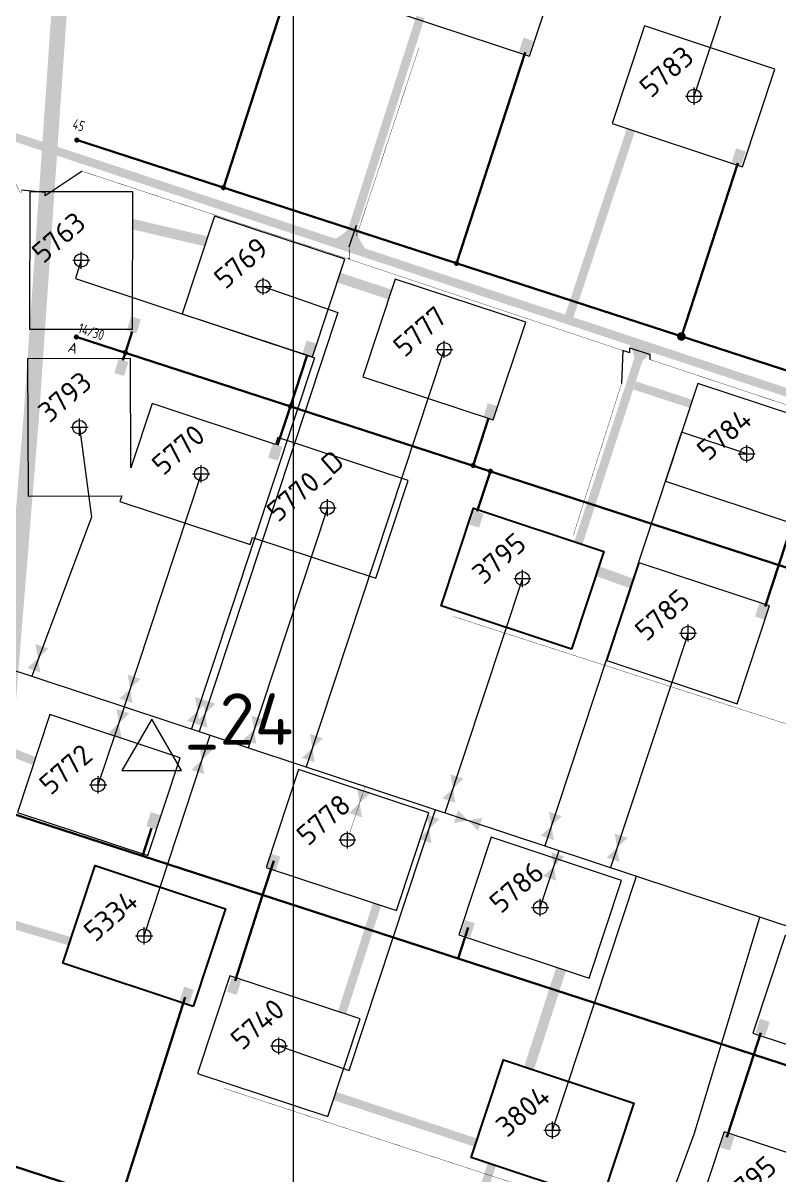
# Model space of a CAD drawing. Header units: millimetres. Extents: x 519 to 9564855, y -810 to 5021775.
# Drawn here: x 9529843 to 9530283, y 5002110 to 5002782 of the extents above; entities that cross this region are included whole.
import ezdxf

# ---------------------------------------------------------------- set-up
doc = ezdxf.new("R2010")
doc.units = ezdxf.units.MM
doc.header["$LTSCALE"] = 2
doc.header["$MEASUREMENT"] = 0
doc.header["$PDMODE"] = 2
doc.header["$PDSIZE"] = 5
doc.linetypes.add('92051501$0$GROUND2', pattern=[35, 25, -10])
doc.linetypes.add('ACAD_ISO04W100', pattern=[30, 24, -3, 0, -3])
for name, color, linetype, lineweight in [('160 скважин на2012 год.Выкидные линии', 5, 'Continuous', 30), ('severniy kollektor', 3, 'ACAD_ISO04W100', 30), ('Электро', 1, 'Continuous', 30), ('Электроснаб', 1, 'Continuous', 18), ('Электроснабжене', 1, 'Continuous', 18)]:
    doc.layers.add(name, color=color, linetype=linetype, lineweight=lineweight)
for name, color, linetype in [('164 скв. на 2011 год (измененные)', 121, 'Continuous'), ('CONTROL', 7, 'Continuous'), ('Existing roads', 41, 'Continuous'), ('Future Roads', 44, 'Continuous'), ('GRID_PULKOVO', 7, 'Continuous'), ('OilColl&Flowlines', 3, 'Continuous'), ('POINT', 7, 'Continuous'), ('ROAD_GROUND', 9, 'Continuous'), ('Stage 9.Frame&Text', 7, 'Continuous'), ('Скважины 2019г.', 241, 'Continuous'), ('Скважины на 2020 год', 140, 'Continuous')]:
    doc.layers.add(name, color=color, linetype=linetype)
doc.styles.add('92051501$0$STANDARD', font='simplex.shx')
doc.styles.add('Elect', font='isocpeur.ttf')
doc.styles.get("Standard").update_dxf_attribs({"font": 'isocpeur.ttf', "width": 0.5})
doc.linetypes.add('GAS_LINE', pattern='A,0.5,-0.2,["G",92051501$0$STANDARD,S=0.1,R=0,X=-0.1,Y=-0.05],-0.05', length=0.75)

# ---------------------------------------------------------------- blocks, each defined once
blk = doc.blocks.new('92051501$0$WELLPAD')
at = {"flags": 128}
blk.add_lwpolyline([(40, -30), (-40, -30), (-40, 30), (40, 30)], close=True, dxfattribs=at)
blk = doc.blocks.new('CROSS')
at = {"color": 0}
for p, q in [((-50, 0), (50, 0)), ((0, -50), (0, 50))]:
    blk.add_line(p, q, dxfattribs=at)

msp = doc.modelspace()

# ---------------------------------------------------------------- hatches: boundary and pattern name
at = {"layer": 'Future Roads', "linetype": 'ByBlock', "lineweight": 0, "ltscale": 25}
h = msp.add_hatch(color=41, dxfattribs=at)
edge = h.paths.add_edge_path()
edge.add_line((9530032.68808, 5002662.16663), (9530037.43411, 5002660.57479))
edge.add_arc((9530057.83697, 5002663.30271), 20.58442, 187.61544673, 221.50735806)
edge.add_line((9530042.4219, 5002649.66108), (9530024.26224, 5002655.66978))
edge.add_arc((9530012.62428, 5002679.4754), 26.4981, 296.05282574, 319.21610865)
h = msp.add_hatch(color=41, dxfattribs=at)
edge = h.paths.add_edge_path()
edge.add_line((9530203.66576, 5002584.52202), (9530198.91973, 5002586.11386))
edge.add_arc((9530178.51687, 5002583.38594), 20.58442, 367.61544673, 401.50735806)
edge.add_line((9530193.93194, 5002597.02757), (9530212.09161, 5002591.01886))
edge.add_arc((9530223.72956, 5002567.21325), 26.4981, 476.05282574, 499.21610864)
at = {"layer": 'Электро', "ltscale": 7.5}
for points in [[(9530139.86034, 5002771.16249), (9530134.23797, 5002772.98855), (9530131.57583, 5002764.79191), (9530137.1982, 5002762.96585)], [(9530263.83527, 5002706.66403), (9530258.21289, 5002708.49009), (9530255.55075, 5002700.29345), (9530261.17313, 5002698.46739)], [(9529911.21398, 5002608.76205), (9529905.58185, 5002610.55781), (9529902.96388, 5002602.34696), (9529908.596, 5002600.55119)], [(9530013.46964, 5002594.66687), (9530007.83751, 5002596.46263), (9530005.21954, 5002588.25178), (9530010.85166, 5002586.45602)], [(9529903.96897, 5002583.96454), (9529898.33685, 5002585.76031), (9529895.71888, 5002577.54945), (9529901.351, 5002575.75369)], [(9530119.09016, 5002558.15688), (9530113.45804, 5002559.95264), (9530110.84006, 5002551.74179), (9530116.47219, 5002549.94602)], [(9529993.67704, 5002534.56997), (9529988.04492, 5002536.36573), (9529985.42694, 5002528.15488), (9529991.05906, 5002526.35912)], [(9530110.98001, 5002495.55732), (9530105.34789, 5002497.35308), (9530102.72992, 5002489.14223), (9530108.36204, 5002487.34647)], [(9530277.50506, 5002441.92372), (9530271.87294, 5002443.71948), (9530269.25497, 5002435.50863), (9530274.88709, 5002433.71286)], [(9529969.68309, 5002223.18421), (9529964.05097, 5002224.97997), (9529961.433, 5002216.76912), (9529967.06512, 5002214.97335)], [(9529969.68309, 5002223.18421), (9529964.05097, 5002224.97997), (9529961.433, 5002216.76912), (9529967.06512, 5002214.97335)], [(9529942.06668, 5002217.98545), (9529936.44431, 5002219.8115), (9529933.78217, 5002211.61486), (9529939.40455, 5002209.78881)], [(9530277.78662, 5002199.21204), (9530272.1545, 5002201.0078), (9530269.53653, 5002192.79695), (9530275.16865, 5002191.00118)], [(9530257.24835, 5002132.46907), (9530251.61622, 5002134.26483), (9530248.99825, 5002126.05398), (9530254.63037, 5002124.25822)]]:
    msp.add_hatch(color=256, dxfattribs=at).paths.add_polyline_path(points)
at = {"layer": 'Электро', "ltscale": 25}
for points in [[(9529922.62974, 5002319.72254), (9529916.99762, 5002321.51831), (9529914.37965, 5002313.30745), (9529920.01177, 5002311.51169)], [(9529992.49522, 5002295.56145), (9529986.8631, 5002297.35722), (9529984.24513, 5002289.14636), (9529989.87725, 5002287.3506)], [(9529992.49522, 5002295.56145), (9529986.8631, 5002297.35722), (9529984.24513, 5002289.14636), (9529989.87725, 5002287.3506)], [(9530105.82452, 5002256.76511), (9530100.1924, 5002258.56087), (9530097.57443, 5002250.35002), (9530103.20655, 5002248.55426)]]:
    msp.add_hatch(color=256, dxfattribs=at).paths.add_polyline_path(points)
at = {"layer": 'Электроснаб', "linetype": 'ByBlock', "lineweight": 0, "ltscale": 7.5}
for points in [[(9530139.86034, 5002771.16249), (9530134.23797, 5002772.98855), (9530131.57583, 5002764.79191), (9530137.1982, 5002762.96585)], [(9530263.83527, 5002706.66403), (9530258.21289, 5002708.49009), (9530255.55075, 5002700.29345), (9530261.17313, 5002698.46739)], [(9529911.21398, 5002608.76205), (9529905.58185, 5002610.55781), (9529902.96388, 5002602.34696), (9529908.596, 5002600.55119)], [(9530013.46964, 5002594.66687), (9530007.83751, 5002596.46263), (9530005.21954, 5002588.25178), (9530010.85166, 5002586.45602)], [(9529903.96897, 5002583.96454), (9529898.33685, 5002585.76031), (9529895.71888, 5002577.54945), (9529901.351, 5002575.75369)], [(9530119.09016, 5002558.15688), (9530113.45804, 5002559.95264), (9530110.84006, 5002551.74179), (9530116.47219, 5002549.94602)], [(9529993.67704, 5002534.56997), (9529988.04492, 5002536.36573), (9529985.42694, 5002528.15488), (9529991.05906, 5002526.35912)], [(9530110.98001, 5002495.55732), (9530105.34789, 5002497.35308), (9530102.72992, 5002489.14223), (9530108.36204, 5002487.34647)], [(9530277.50506, 5002441.92372), (9530271.87294, 5002443.71948), (9530269.25497, 5002435.50863), (9530274.88709, 5002433.71286)], [(9529969.68309, 5002223.18421), (9529964.05097, 5002224.97997), (9529961.433, 5002216.76912), (9529967.06512, 5002214.97335)], [(9529969.68309, 5002223.18421), (9529964.05097, 5002224.97997), (9529961.433, 5002216.76912), (9529967.06512, 5002214.97335)], [(9529942.06668, 5002217.98545), (9529936.44431, 5002219.8115), (9529933.78217, 5002211.61486), (9529939.40455, 5002209.78881)], [(9530277.78662, 5002199.21204), (9530272.1545, 5002201.0078), (9530269.53653, 5002192.79695), (9530275.16865, 5002191.00118)], [(9530257.24835, 5002132.46907), (9530251.61622, 5002134.26483), (9530248.99825, 5002126.05398), (9530254.63037, 5002124.25822)]]:
    msp.add_hatch(color=1, dxfattribs=at).paths.add_polyline_path(points)
at = {"layer": 'Электроснаб', "linetype": 'ByBlock', "lineweight": 0, "ltscale": 25}
for points in [[(9529922.62974, 5002319.72254), (9529916.99762, 5002321.51831), (9529914.37965, 5002313.30745), (9529920.01177, 5002311.51169)], [(9529992.49522, 5002295.56145), (9529986.8631, 5002297.35722), (9529984.24513, 5002289.14636), (9529989.87725, 5002287.3506)], [(9529992.49522, 5002295.56145), (9529986.8631, 5002297.35722), (9529984.24513, 5002289.14636), (9529989.87725, 5002287.3506)], [(9530105.82452, 5002256.76511), (9530100.1924, 5002258.56087), (9530097.57443, 5002250.35002), (9530103.20655, 5002248.55426)]]:
    msp.add_hatch(color=1, dxfattribs=at).paths.add_polyline_path(points)
at = {"layer": 'Электроснабжене', "linetype": 'ByBlock', "lineweight": 0, "ltscale": 7.5}
for points in [[(9530139.86034, 5002771.16249), (9530134.23797, 5002772.98855), (9530131.57583, 5002764.79191), (9530137.1982, 5002762.96585)], [(9530263.83527, 5002706.66403), (9530258.21289, 5002708.49009), (9530255.55075, 5002700.29345), (9530261.17313, 5002698.46739)], [(9529911.21398, 5002608.76205), (9529905.58185, 5002610.55781), (9529902.96388, 5002602.34696), (9529908.596, 5002600.55119)], [(9530013.46964, 5002594.66687), (9530007.83751, 5002596.46263), (9530005.21954, 5002588.25178), (9530010.85166, 5002586.45602)], [(9529903.96897, 5002583.96454), (9529898.33685, 5002585.76031), (9529895.71888, 5002577.54945), (9529901.351, 5002575.75369)], [(9530119.09016, 5002558.15688), (9530113.45804, 5002559.95264), (9530110.84006, 5002551.74179), (9530116.47219, 5002549.94602)], [(9529993.67704, 5002534.56997), (9529988.04492, 5002536.36573), (9529985.42694, 5002528.15488), (9529991.05906, 5002526.35912)], [(9530110.98001, 5002495.55732), (9530105.34789, 5002497.35308), (9530102.72992, 5002489.14223), (9530108.36204, 5002487.34647)], [(9530277.50506, 5002441.92372), (9530271.87294, 5002443.71948), (9530269.25497, 5002435.50863), (9530274.88709, 5002433.71286)], [(9529969.68309, 5002223.18421), (9529964.05097, 5002224.97997), (9529961.433, 5002216.76912), (9529967.06512, 5002214.97335)], [(9529969.68309, 5002223.18421), (9529964.05097, 5002224.97997), (9529961.433, 5002216.76912), (9529967.06512, 5002214.97335)], [(9529942.06668, 5002217.98545), (9529936.44431, 5002219.8115), (9529933.78217, 5002211.61486), (9529939.40455, 5002209.78881)], [(9530277.78662, 5002199.21204), (9530272.1545, 5002201.0078), (9530269.53653, 5002192.79695), (9530275.16865, 5002191.00118)], [(9530257.24835, 5002132.46907), (9530251.61622, 5002134.26483), (9530248.99825, 5002126.05398), (9530254.63037, 5002124.25822)]]:
    msp.add_hatch(color=1, dxfattribs=at).paths.add_polyline_path(points)
at = {"layer": 'Электроснабжене', "linetype": 'ByBlock', "lineweight": 0, "ltscale": 25}
for points in [[(9529922.62974, 5002319.72254), (9529916.99762, 5002321.51831), (9529914.37965, 5002313.30745), (9529920.01177, 5002311.51169)], [(9529992.49522, 5002295.56145), (9529986.8631, 5002297.35722), (9529984.24513, 5002289.14636), (9529989.87725, 5002287.3506)], [(9529992.49522, 5002295.56145), (9529986.8631, 5002297.35722), (9529984.24513, 5002289.14636), (9529989.87725, 5002287.3506)], [(9530105.82452, 5002256.76511), (9530100.1924, 5002258.56087), (9530097.57443, 5002250.35002), (9530103.20655, 5002248.55426)]]:
    msp.add_hatch(color=1, dxfattribs=at).paths.add_polyline_path(points)

# ---------------------------------------------------------------- linework, layer by layer
at = {"color": 4, "linetype": 'GAS_LINE', "lineweight": 0, "ltscale": 50}
for p, q in [((9529877.073, 5002695.1, 0.188), (9529855.399, 5002680.777, 0.162)), ((9529855.399, 5002682.741, 0.162), (9529841.64465, 5002684.19274, 24.8)), ((9529855.399, 5002680.777, 0.162), (9529855.399, 5002682.741, 0.162)), ((9530032.72697, 5002650.9703, 61.73458), (9530036.94394, 5002663.6103, 61.37158)), ((9530032.427, 5002643.868, 0.189), (9530032.73803, 5002644.803, 0.189)), ((9530196.174, 5002589.283, 0.189), (9530196.17613, 5002592.25424, 24.787)), ((9530196.17613, 5002592.25424, 24.787), (9530208.05924, 5002588.38449, 24.77013)), ((9530192.203, 5002590.718, 0.137), (9530191.395, 5002571.302, 0.073)), ((9530196.174, 5002589.283, 0.189), (9530192.203, 5002590.718, 0.137)), ((9530208.061, 5002585.3, 0.149), (9530208.05924, 5002588.38449, 24.77013))]:
    msp.add_line(p, q, dxfattribs=at)
at = {"color": 4, "linetype": 'GAS_LINE', "lineweight": 0, "ltscale": 20, "const_width": 0.2}
for points, elevation in [([(9529626.716, 5002687.466), (9529654.215, 5002769.173), (9529658.179, 5002767.476), (9529658.16082, 5002772.10296), (9529670.01359, 5002768.5532), (9529670.032, 5002763.867), (9529824.5, 5002712.644), (9529840.963, 5002682.79477), (9529841.499, 5002682.741), (9529841.64465, 5002684.19274), (9529855.399, 5002682.741), (9529855.399, 5002680.777), (9529877.073, 5002695.1), (9530032.427, 5002643.868), (9530032.73803, 5002644.803), (9530032.72697, 5002650.9703), (9530036.94394, 5002663.6103), (9530036.955, 5002657.443), (9530073.335, 5002767.206)], -1.291), ([(9530032.427, 5002643.868), (9530196.174, 5002589.283)], 0.189), ([(9530196.174, 5002589.283), (9530196.17613, 5002592.25424), (9530208.05924, 5002588.38449), (9530208.061, 5002585.3)], 0.189), ([(9530192.19843, 5002590.60825), (9530191.395, 5002571.302), (9530163.278, 5002482.793)], 0.189), ([(9530208.061, 5002585.30501), (9530488.473, 5002492.339), (9530488.47513, 5002495.31024), (9530500.45113, 5002491.41024), (9530500.449, 5002488.439), (9530550.788, 5002471.491), (9530562.981, 5002448.824), (9530562.99444, 5002455.91944), (9530576.55544, 5002451.43744), (9530576.542, 5002444.342), (9530595.982, 5002437.174), (9530594.8475, 5002437.6045), (9530599.64, 5002455.876), (9530599.63103, 5002461.40773), (9530603.94103, 5002474.92973), (9530603.95, 5002469.398), (9530628.458, 5002545.97)], 0.189)]:
    msp.add_lwpolyline(points, dxfattribs=dict(at, elevation=elevation))
at = {"color": 3, "linetype": 'ByBlock', "lineweight": 0, "ltscale": 80}
for points in [[(9529886.3, 5002337.4), (9529901.63779, 5002382.93978)], [(9530144, 5002265.9), (9530154.98873, 5002299.11035)]]:
    msp.add_lwpolyline(points, dxfattribs=at)
at = {"color": 3, "linetype": 'ByBlock', "lineweight": 0, "ltscale": 80, "const_width": 0.2}
msp.add_lwpolyline([(9530031.6, 5002305.3), (9530041.93, 5002336.51952)], dxfattribs=at)
at = {"layer": '160 скважин на2012 год.Выкидные линии', "color": 5, "linetype": '92051501$0$GROUND2', "lineweight": 0, "ltscale": 2, "const_width": 0.2, "elevation": -1.6754}
for points in [[(9530594.91331, 5001952.66105), (9530690.33563, 5002242.95615), (9530093.48374, 5002435.54646)], [(9530454.90818, 5001258.96956), (9530522.03422, 5001449.26174), (9530517.25539, 5001459.56066), (9530450.18343, 5001483.70212), (9530444.24068, 5001496.00628), (9530594.91331, 5001952.66105), (9529959.4258, 5002160.56652)]]:
    msp.add_lwpolyline(points, dxfattribs=at)
at = {"layer": '164 скв. на 2011 год (измененные)', "color": 0, "linetype": 'ByBlock', "lineweight": 0, "ltscale": 80}
msp.add_line((9529917.51188, 5002375.78927), (9529900.10197, 5002345.77134), dxfattribs=at)
at = {"layer": '164 скв. на 2011 год (измененные)', "color": 0, "linetype": 'ByBlock', "lineweight": 0, "elevation": 0.00005}
for points in [[(9529846.42523, 5002683.19327), (9529846.38317, 5002603.16148), (9529906.40701, 5002603.12993), (9529906.44907, 5002683.16172)], [(9529935.19218, 5002611.9859), (9530011.1727, 5002586.84532), (9530030.02814, 5002643.83072), (9529954.04761, 5002668.9713)], [(9530040.69218, 5002575.2859), (9530116.6727, 5002550.14532), (9530135.52814, 5002607.13072), (9530059.54761, 5002632.2713)], [(9529984.19218, 5002289.2859), (9530060.1727, 5002264.14532), (9530079.02814, 5002321.13072), (9530003.04761, 5002346.2713)], [(9530096.59218, 5002249.8859), (9530172.5727, 5002224.74532), (9530191.42814, 5002281.73072), (9530115.44761, 5002306.8713)], [(9530267.99218, 5002192.6859), (9530343.9727, 5002167.54532), (9530362.82814, 5002224.53072), (9530286.84761, 5002249.6713)], [(9529944.29218, 5002169.1859), (9530020.2727, 5002144.04532), (9530039.12814, 5002201.03072), (9529963.14761, 5002226.1713)], [(9530232.39218, 5002078.1859), (9530308.3727, 5002053.04532), (9530327.22814, 5002110.03072), (9530251.24761, 5002135.1713)]]:
    msp.add_lwpolyline(points, close=True, dxfattribs=at)
at = {"layer": '164 скв. на 2011 год (измененные)', "color": 0, "linetype": 'ByBlock', "lineweight": 0}
for points in [[(9530216.99218, 5002514.3859), (9530292.9727, 5002489.24532), (9530311.82814, 5002546.23072), (9530235.84761, 5002571.3713)], [(9530182.79218, 5002409.8859), (9530258.7727, 5002384.74532), (9530277.62814, 5002441.73072), (9530201.64761, 5002466.8713)], [(9529839.28693, 5002321.3859), (9529915.26746, 5002296.24532), (9529934.12289, 5002353.23072), (9529858.14237, 5002378.3713)]]:
    msp.add_lwpolyline(points, close=True, dxfattribs=at)
at = {"layer": '164 скв. на 2011 год (измененные)', "color": 0, "linetype": 'ByBlock', "lineweight": 0, "elevation": 0.00005}
for points in [[(9529989.7829, 5002535.86921), (9529917.84761, 5002559.6713), (9529905.45043, 5002522.20421)], [(9529900.07954, 5002505.97216), (9529898.99218, 5002502.6859), (9529974.9727, 5002477.54532), (9529976.32726, 5002481.6391)]]:
    msp.add_lwpolyline(points, dxfattribs=at)
at = {"layer": '164 скв. на 2011 год (измененные)', "color": 0, "linetype": 'ByBlock', "lineweight": 0}
for centre in [(9529876.5, 5002643.2), (9529982.6, 5002628), (9530088.1, 5002591.3), (9530264.4, 5002530.4), (9529946.4, 5002518.7), (9530230.2, 5002425.9), (9529886.3, 5002337.4), (9530031.6, 5002305.3), (9530144, 5002265.9), (9529991.7, 5002185.2)]:
    msp.add_circle(centre, 4, dxfattribs=at)
for p in [(9529876.5, 5002643.2), (9529982.6, 5002628), (9530088.1, 5002591.3), (9530264.4, 5002530.4), (9529946.4, 5002518.7), (9530230.2, 5002425.9), (9529886.3, 5002337.4), (9530031.6, 5002305.3), (9530144, 5002265.9), (9529991.7, 5002185.2)]:
    msp.add_point(p, dxfattribs=at)
at = {"layer": 'CONTROL', "lineweight": 0}
for p, q in [((9529917.51188, 5002375.78927), (9529900.10197, 5002345.77134)), ((9529917.51188, 5002375.78927), (9529900.10197, 5002345.77134)), ((9529934.9218, 5002345.77134), (9529917.51188, 5002375.78927)), ((9529934.9218, 5002345.77134), (9529917.51188, 5002375.78927)), ((9529934.9218, 5002345.77134), (9529917.51188, 5002375.78927)), ((9529900.10197, 5002345.77134), (9529934.9218, 5002345.77134)), ((9529900.10197, 5002345.77134), (9529934.9218, 5002345.77134)), ((9529900.10197, 5002345.77134), (9529934.9218, 5002345.77134))]:
    msp.add_line(p, q, dxfattribs=at)
at = {"layer": 'Existing roads', "linetype": 'ByBlock', "lineweight": 0, "ltscale": 80, "const_width": 6, "elevation": 0.00005}
for points in [[(9529906.23939, 5002664.33684), (9529949.00105, 5002654.32611)], [(9530026.3244, 5002633.24386), (9530056.55922, 5002623.23971)], [(9530197.69298, 5002454.65958), (9530177.24327, 5002462.09201)], [(9530137.4731, 5002172.13273), (9530156.23642, 5002230.1507)]]:
    msp.add_lwpolyline(points, dxfattribs=at)
at = {"layer": 'Existing roads', "lineweight": 0, "const_width": 5, "elevation": 0.00005}
for points in [[(9530028.47473, 5002204.55574), (9530048.91333, 5002267.87085)], [(9529869.67086, 5002246.31261), (9529824.5002, 5002259.60006)], [(9530024.23821, 5002156.02999), (9530106.57136, 5002128.78745)], [(9530115.73899, 5002115.96674), (9530078.83028, 5002000.76477)]]:
    msp.add_lwpolyline(points, dxfattribs=at)
at = {"layer": 'Future Roads', "color": 41, "linetype": 'ByBlock', "lineweight": 0, "const_width": 5}
for points in [[(9531951.99889, 5002015.76548), (9529174.31087, 5002934.40004)], [(9530196.92611, 5002719.45566), (9530160.25315, 5002608.62168)]]:
    msp.add_lwpolyline(points, dxfattribs=at)
at = {"layer": 'Future Roads', "color": 41, "linetype": 'ByBlock', "lineweight": 0, "const_width": 5, "elevation": 0.00005}
for points in [[(9530074.21212, 5002785.14108), (9530031.3258, 5002651.28141)], [(9530166.29721, 5002478.55451), (9530204.14786, 5002594.24731)], [(9530232.42077, 5002559.35445), (9530199.05642, 5002570.27613)]]:
    msp.add_lwpolyline(points, dxfattribs=at)
at = {"layer": 'Future Roads', "color": 254, "linetype": 'ByBlock', "lineweight": 0, "const_width": 5, "elevation": 0.00005}
msp.add_lwpolyline([(9529848.87391, 5002351.41073), (9529836.60831, 5002356.15957)], dxfattribs=at)
at = {"layer": 'GRID_PULKOVO', "lineweight": 0}
msp.add_line((9530000, 5010000), (9530000, 4992000), dxfattribs=at)
at = {"layer": 'OilColl&Flowlines', "color": 3, "linetype": 'ByBlock', "lineweight": 0}
for p, q in [((9528113.79608, 5002974.50562), (9533711.21889, 5001122.41542)), ((9529875.4, 5002545.9), (9529882.45497, 5002493.37769)), ((9529882.45497, 5002493.37769), (9529847.72026, 5002400.77712)), ((9530133.6, 5002457.7), (9530088.41433, 5002321.13866)), ((9529913.1, 5002249.4), (9529951.52462, 5002366.43014))]:
    msp.add_line(p, q, dxfattribs=at)
at = {"layer": 'OilColl&Flowlines', "lineweight": 0, "ltscale": 50}
for p, q in [((9530233.7, 5002738.9), (9530263.13363, 5002827.86517)), ((9530020, 5002499), (9529973.70728, 5002359.09324))]:
    msp.add_line(p, q, dxfattribs=at)
at = {"layer": 'OilColl&Flowlines', "linetype": 'ByBlock', "lineweight": 0, "ltscale": 200}
for p, q in [((9530088.1, 5002591.3), (9530007.56045, 5002347.89181)), ((9530226.44624, 5002542.95821, 0.00005), (9530146.67177, 5002301.86229)), ((9530264.4, 5002530.4), (9530226.44624, 5002542.95821, 0.00005)), ((9530032.60956, 5002170.98045), (9530082.89823, 5002322.96384)), ((9529991.7, 5002185.2), (9530032.60956, 5002170.98045))]:
    msp.add_line(p, q, dxfattribs=at)
at = {"layer": 'OilColl&Flowlines', "lineweight": 0}
msp.add_line((9530151.1, 5002136.1), (9530200.03729, 5002284.2018), dxfattribs=at)
at = {"layer": 'OilColl&Flowlines', "color": 3, "linetype": 'ByBlock', "lineweight": 0, "ltscale": 80}
for points in [[(9529876.5, 5002643.2), (9529873.01319, 5002632.69887)], [(9529982.6, 5002628), (9530025.94168, 5002612.71254)], [(9530025.94168, 5002612.71254), (9529945.15, 5002368.54235)], [(9529946.4, 5002518.7), (9529901.49494, 5002382.98705)], [(9530230.2, 5002425.9), (9530184.96554, 5002289.19154)]]:
    msp.add_lwpolyline(points, dxfattribs=at)
at = {"layer": 'OilColl&Flowlines', "color": 3, "linetype": 'ByBlock', "lineweight": 0, "ltscale": 80, "elevation": 0.00005}
msp.add_lwpolyline([(9529873.01319, 5002632.69887), (9530012.4155, 5002586.41157), (9529940.80235, 5002369.98091)], dxfattribs=at)
at = {"layer": 'OilColl&Flowlines', "color": 3, "linetype": 'ByBlock', "lineweight": 0}
for points in [[(9529853.57518, 5002418.22774, 8, 0, 0), (9529851.19468, 5002411.2159, 0, 8, 0), (9529848.81233, 5002404.19864, 8, 8, 0)], [(9529907.33056, 5002400.44101, 8, 0, 0), (9529904.95006, 5002393.42918, 0, 8, 0), (9529902.56771, 5002386.41192, 8, 8, 0)], [(9529950.98678, 5002385.99982, 8, 0, 0), (9529948.60628, 5002378.98798, 0, 8, 0), (9529946.22393, 5002371.97072, 8, 8, 0)], [(9529900.80045, 5002380.39699, 8, 0, 0), (9529898.41995, 5002373.38515, 0, 8, 0), (9529896.0376, 5002366.36789, 8, 8, 0)], [(9529979.5429, 5002376.5472, 8, 0, 0), (9529977.1624, 5002369.53536, 0, 8, 0), (9529974.78005, 5002362.5181, 8, 8, 0)], [(9530013.56307, 5002365.85049, 8, 0, 0), (9530011.18257, 5002358.83865, 0, 8, 0), (9530008.80022, 5002351.82139, 8, 8, 0)], [(9529949.11461, 5002358.96394, 8, 0, 0), (9529946.7341, 5002351.9521, 0, 8, 0), (9529944.35176, 5002344.93484, 8, 8, 0)], [(9530095.47146, 5002342.28434, 8, 0, 0), (9530093.09096, 5002335.2725, 0, 8, 0), (9530090.70861, 5002328.25524, 8, 8, 0)], [(9530041.0853, 5002333.78409, 8, 0, 0), (9530038.7048, 5002326.77225, 0, 8, 0), (9530036.32245, 5002319.75499, 8, 8, 0)], [(9530081.56754, 5002318.75965, 8, 0, 0), (9530079.18704, 5002311.74781, 0, 8, 0), (9530076.80469, 5002304.73055, 8, 8, 0)], [(9530108.96996, 5002314.41387, 8, 0, 0), (9530101.91654, 5002316.66818, 0, 8, 0), (9530094.85766, 5002318.92422, 8, 8, 0)], [(9530191.18409, 5002307.80279, 8, 0, 0), (9530188.80359, 5002300.79096, 0, 8, 0), (9530186.42124, 5002293.7737, 8, 8, 0)]]:
    msp.add_lwpolyline(points, format="xyseb", dxfattribs=at)
for points, elevation in [([(9529946.63913, 5002387.43838, 8, 0, 0), (9529944.25863, 5002380.42654, 0, 8, 0), (9529941.87628, 5002373.40928, 8, 8, 0)], 0.00005), ([(9530152.89032, 5002320.47354, 8, 0, 0), (9530150.50982, 5002313.4617, 0, 8, 0), (9530148.12747, 5002306.44444, 8, 8, 0)], 0)]:
    msp.add_lwpolyline(points, format="xyseb", dxfattribs=dict(at, elevation=elevation))
at = {"layer": 'OilColl&Flowlines', "lineweight": 0}
msp.add_lwpolyline([(9530154.32069, 5002296.90881, 8, 0, 0), (9530151.94018, 5002289.89697, 0, 8, 0), (9530149.55784, 5002282.87971, 8, 8, 0)], format="xyseb", dxfattribs=at)
at = {"layer": 'ROAD_GROUND', "color": 8, "lineweight": 0, "const_width": 9, "elevation": 0.00005}
msp.add_lwpolyline([(9529847.42377, 5002553.29213), (9529885.03781, 5003100.65862), (9529893.176, 5003279.22)], dxfattribs=at)
at = {"layer": 'ROAD_GROUND', "color": 8, "lineweight": 0, "const_width": 9}
msp.add_lwpolyline([(9529447.10622, 5000964.21329), (9529694.8, 5001469.8), (9529812.4, 5001740.6), (9529811.2732, 5002107.54506), (9529847.42377, 5002553.29213)], dxfattribs=at)
at = {"layer": 'severniy kollektor', "linetype": 'Continuous', "lineweight": 0, "elevation": 1.3722}
msp.add_lwpolyline([(9530113.82774, 5001759.13498), (9530148.053, 5001868.8597), (9530182.2872, 5001978.6131), (9530183.1243, 5001978.304), (9530216.8027, 5002087.851), (9530233.7461, 5002133.7961), (9530272.04915, 5002260.37708)], dxfattribs=at)
at = {"layer": 'Stage 9.Frame&Text', "color": 0, "linetype": 'ByBlock', "lineweight": 0, "elevation": 0.00005}
msp.add_lwpolyline([(9530061.79218, 5002787.2859), (9530137.7727, 5002762.14532), (9530156.62814, 5002819.13072), (9530080.64761, 5002844.2713)], close=True, dxfattribs=at)
msp.add_lwpolyline([(9529905.45043, 5002522.20421), (9529905.1219, 5002586.03097), (9529845.09885, 5002585.72202), (9529845.51078, 5002505.69128), (9529900.07954, 5002505.97216)], dxfattribs=at)
at = {"layer": 'Stage 9.Frame&Text', "color": 0, "linetype": 'ByBlock', "lineweight": 0}
for centre in [(9529875.4, 5002545.9), (9530133.6, 5002457.7), (9529913.1, 5002249.4), (9530151.1, 5002136.1)]:
    msp.add_circle(centre, 4, dxfattribs=at)
for p in [(9529875.4, 5002545.9), (9530133.6, 5002457.7), (9529913.1, 5002249.4), (9530151.1, 5002136.1)]:
    msp.add_point(p, dxfattribs=at)
at = {"layer": 'Скважины 2019г.', "color": 0, "linetype": 'ByBlock', "lineweight": 0}
msp.add_point((9530233.7, 5002738.9), dxfattribs=at)
at = {"layer": 'Скважины на 2020 год', "color": 0, "linetype": 'ByBlock', "lineweight": 0}
msp.add_lwpolyline([(9530185.98202, 5002722.8776), (9530261.96254, 5002697.73702), (9530280.81798, 5002754.72241), (9530204.83745, 5002779.86299)], close=True, dxfattribs=at)
msp.add_lwpolyline([(9529976.32726, 5002481.6391), (9530048.26254, 5002457.83702), (9530067.11798, 5002514.82241), (9529991.13745, 5002539.96299), (9529989.7829, 5002535.86921)], dxfattribs=at)
for centre in [(9530233.7, 5002738.9), (9530020, 5002499)]:
    msp.add_circle(centre, 4, dxfattribs=at)
msp.add_point((9530020, 5002499), dxfattribs=at)
at = {"layer": 'Электро'}
for p, q in [((9530043.95791, 5002946.01311), (9529959.3296, 5002685.55395)), ((9530135.13416, 5002764.29497), (9530095.20491, 5002641.40539)), ((9530259.10908, 5002699.7965), (9530226.29691, 5002598.81102)), ((9529902.16022, 5002589.43726, 0), (9529906.13009, 5002601.65525, 0)), ((9529900.69091, 5002585.06511, 0), (9529902.16113, 5002589.43997, 0)), ((9529998.41358, 5002558.20727, 0.00004), (9530007.89493, 5002587.38869, 0.00005)), ((9529998.41358, 5002558.20727, 0.00004), (9529990.90001, 5002535.49958, 0.00005)), ((9530113.81454, 5002551.09044, 0.00005), (9530104.88677, 5002523.61263, 0.00004)), ((9530107.30329, 5002496.90838, 0), (9530114.96742, 5002520.25184, 0)), ((9530291.1822, 5002490.49245), (9530275.21787, 5002441.3593)), ((9530913.57374, 5001970.77526, -25.0647), (9529786.34215, 5002336.75149, -25.0647)), ((9529917.3961, 5002312.16171, 0.00005), (9529912.12155, 5002295.91492, -25.0647)), ((9529966.12209, 5002223.16548, -0.00003), (9529982.19393, 5002273.16465, -25.0647)), ((9530096.11771, 5002236.17722, -25.0647), (9530101.98115, 5002254.237)), ((9529937.01865, 5002213.58943), (9529899.13188, 5002094.6282)), ((9530272.5348, 5002192.79309, -0.00002), (9530268.44987, 5002180.22645, -25.0647)), ((9530844.74114, 5001787.84076, -25.2975), (9529650.01323, 5002175.8796, -25.2975)), ((9530252.85286, 5002132.05149, -0.00002), (9530268.44987, 5002180.22645, -25.0647))]:
    msp.add_line(p, q, dxfattribs=at)
at = {"layer": 'Электро', "ltscale": 25}
msp.add_line((9529982.19393, 5002273.16465, -25.0647), (9529988.65185, 5002293.03335), dxfattribs=at)
at = {"layer": 'Электро', "ltscale": 25, "const_width": 1.5}
for points in [[(9529873.19233, 5002713.54165, 1), (9529874.61891, 5002713.07813, 1)], [(9530094.49162, 5002641.63715, 1), (9530095.9182, 5002641.17363, 1)], [(9529872.88161, 5002598.73511, 1), (9529874.30819, 5002598.27158, 1)]]:
    msp.add_lwpolyline(points, format="xyb", close=True, dxfattribs=at)
at = {"layer": 'Электро'}
for points in [[(9530841.22954, 5001692.12817), (9531048.9761, 5002331.50634), (9529873.19233, 5002713.54165)], [(9531015.20344, 5002227.56479), (9529872.88249, 5002598.73783)]]:
    msp.add_lwpolyline(points, dxfattribs=at)
at = {"layer": 'Электро', "ltscale": 7.5, "const_width": 1.5}
msp.add_lwpolyline([(9529958.61631, 5002685.78572, 1), (9529960.0429, 5002685.32219, 1)], format="xyb", close=True, dxfattribs=at)
at = {"layer": 'Электро', "ltscale": 50, "const_width": 2.5}
msp.add_lwpolyline([(9530225.10809, 5002599.19729, 1), (9530227.48573, 5002598.42475, 1)], format="xyb", close=True, dxfattribs=at)
at = {"layer": 'Электро', "ltscale": 25, "const_width": 1.5}
for points, elevation in [([(9529901.44693, 5002589.66902, 1), (9529902.87352, 5002589.2055, 1)], 0), ([(9529997.68232, 5002558.38373, 1), (9529999.1089, 5002557.9202, 1)], 0.00004), ([(9530104.17347, 5002523.84439, 1), (9530105.60006, 5002523.38086, 1)], 0.00004), ([(9530114.25412, 5002520.4836, 1), (9530115.68071, 5002520.02008, 1)], 0)]:
    msp.add_lwpolyline(points, format="xyb", close=True, dxfattribs=dict(at, elevation=elevation))
at = {"layer": 'Электроснаб', "color": 1, "lineweight": 0}
for p, q in [((9530043.95791, 5002946.01311), (9529959.3296, 5002685.55395)), ((9530135.13416, 5002764.29497), (9530095.20491, 5002641.40539)), ((9530259.10908, 5002699.7965), (9530226.29691, 5002598.81102)), ((9529902.16022, 5002589.43726, 0), (9529906.13009, 5002601.65525, 0)), ((9529900.69091, 5002585.06511, 0), (9529902.16113, 5002589.43997, 0)), ((9529998.41358, 5002558.20727, 0.00004), (9530007.89493, 5002587.38869, 0.00005)), ((9529998.41358, 5002558.20727, 0.00004), (9529990.90001, 5002535.49958, 0.00005)), ((9530113.81454, 5002551.09044, 0.00005), (9530104.88677, 5002523.61263, 0.00004)), ((9530107.30329, 5002496.90838, 0), (9530114.96742, 5002520.25184, 0)), ((9530291.1822, 5002490.49245), (9530275.21787, 5002441.3593))]:
    msp.add_line(p, q, dxfattribs=at)
at = {"layer": 'Электроснаб', "color": 1, "linetype": 'ByBlock', "lineweight": 0, "ltscale": 25, "const_width": 1.5}
for points in [[(9529873.19233, 5002713.54165, 1), (9529874.61891, 5002713.07813, 1)], [(9530094.49162, 5002641.63715, 1), (9530095.9182, 5002641.17363, 1)], [(9529872.88161, 5002598.73511, 1), (9529874.30819, 5002598.27158, 1)]]:
    msp.add_lwpolyline(points, format="xyb", close=True, dxfattribs=at)
at = {"layer": 'Электроснаб', "color": 1, "linetype": 'ByBlock', "lineweight": 0, "ltscale": 7.5, "const_width": 1.5}
msp.add_lwpolyline([(9529958.61631, 5002685.78572, 1), (9529960.0429, 5002685.32219, 1)], format="xyb", close=True, dxfattribs=at)
at = {"layer": 'Электроснаб', "color": 1, "lineweight": 0}
msp.add_lwpolyline([(9531015.20344, 5002227.56479), (9529872.88249, 5002598.73783)], dxfattribs=at)
at = {"layer": 'Электроснаб', "color": 1, "linetype": 'ByBlock', "lineweight": 0, "ltscale": 50, "const_width": 2.5}
msp.add_lwpolyline([(9530225.10809, 5002599.19729, 1), (9530227.48573, 5002598.42475, 1)], format="xyb", close=True, dxfattribs=at)
at = {"layer": 'Электроснаб', "color": 1, "linetype": 'ByBlock', "lineweight": 0, "ltscale": 25, "const_width": 1.5}
for points, elevation in [([(9529901.44693, 5002589.66902, 1), (9529902.87352, 5002589.2055, 1)], 0), ([(9529997.68232, 5002558.38373, 1), (9529999.1089, 5002557.9202, 1)], 0.00004), ([(9530104.17347, 5002523.84439, 1), (9530105.60006, 5002523.38086, 1)], 0.00004), ([(9530114.25412, 5002520.4836, 1), (9530115.68071, 5002520.02008, 1)], 0)]:
    msp.add_lwpolyline(points, format="xyb", close=True, dxfattribs=dict(at, elevation=elevation))
at = {"layer": 'Электроснабжене', "color": 1, "lineweight": 0}
for p, q in [((9530043.95791, 5002946.01311), (9529959.3296, 5002685.55395)), ((9530135.13416, 5002764.29497), (9530095.20491, 5002641.40539)), ((9530259.10908, 5002699.7965), (9530226.29691, 5002598.81102)), ((9529902.16022, 5002589.43726, 0), (9529906.13009, 5002601.65525, 0)), ((9529900.69091, 5002585.06511, 0), (9529902.16113, 5002589.43997, 0)), ((9529998.41358, 5002558.20727, 0.00004), (9530007.89493, 5002587.38869, 0.00005)), ((9529998.41358, 5002558.20727, 0.00004), (9529990.90001, 5002535.49958, 0.00005)), ((9530113.81454, 5002551.09044, 0.00005), (9530104.88677, 5002523.61263, 0.00004)), ((9530107.30329, 5002496.90838, 0), (9530114.96742, 5002520.25184, 0)), ((9530291.1822, 5002490.49245), (9530275.21787, 5002441.3593))]:
    msp.add_line(p, q, dxfattribs=at)
at = {"layer": 'Электроснабжене', "color": 1, "linetype": 'ByBlock', "lineweight": 0, "ltscale": 25, "const_width": 1.5}
for points in [[(9529873.19233, 5002713.54165, 1), (9529874.61891, 5002713.07813, 1)], [(9530094.49162, 5002641.63715, 1), (9530095.9182, 5002641.17363, 1)], [(9529872.88161, 5002598.73511, 1), (9529874.30819, 5002598.27158, 1)]]:
    msp.add_lwpolyline(points, format="xyb", close=True, dxfattribs=at)
at = {"layer": 'Электроснабжене', "color": 1, "linetype": 'ByBlock', "lineweight": 0, "ltscale": 7.5, "const_width": 1.5}
msp.add_lwpolyline([(9529958.61631, 5002685.78572, 1), (9529960.0429, 5002685.32219, 1)], format="xyb", close=True, dxfattribs=at)
at = {"layer": 'Электроснабжене', "color": 1, "lineweight": 0}
msp.add_lwpolyline([(9531015.20344, 5002227.56479), (9529872.88249, 5002598.73783)], dxfattribs=at)
at = {"layer": 'Электроснабжене', "color": 1, "linetype": 'ByBlock', "lineweight": 0, "ltscale": 50, "const_width": 2.5}
msp.add_lwpolyline([(9530225.10809, 5002599.19729, 1), (9530227.48573, 5002598.42475, 1)], format="xyb", close=True, dxfattribs=at)
at = {"layer": 'Электроснабжене', "color": 1, "linetype": 'ByBlock', "lineweight": 0, "ltscale": 25, "const_width": 1.5}
for points, elevation in [([(9529901.44693, 5002589.66902, 1), (9529902.87352, 5002589.2055, 1)], 0), ([(9529997.68232, 5002558.38373, 1), (9529999.1089, 5002557.9202, 1)], 0.00004), ([(9530104.17347, 5002523.84439, 1), (9530105.60006, 5002523.38086, 1)], 0.00004), ([(9530114.25412, 5002520.4836, 1), (9530115.68071, 5002520.02008, 1)], 0)]:
    msp.add_lwpolyline(points, format="xyb", close=True, dxfattribs=dict(at, elevation=elevation))

# ---------------------------------------------------------------- block references
at = {"layer": 'POINT', "lineweight": 0, "xscale": 0.0020000003278255, "yscale": 0.0020000003278255, "zscale": 0.0020000003278255}
msp.add_blockref('CROSS', (9530151.1, 5002136.1), dxfattribs=at)
at = {"layer": 'Stage 9.Frame&Text', "color": 0, "linetype": 'ByBlock', "lineweight": 0, "xscale": 1.000397499139614, "yscale": 1.000397499139614, "zscale": 1.000397499139614, "rotation": 341.6915560444714}
for p in [(9530133.61015, 5002457.60831), (9529913.11015, 5002249.30831, 0.00005), (9530151.11015, 5002136.00831, 0.00005)]:
    msp.add_blockref('92051501$0$WELLPAD', p, dxfattribs=at)

# ---------------------------------------------------------------- texts
at = {"layer": '164 скв. на 2011 год (измененные)', "color": 0, "linetype": 'ByBlock', "lineweight": 0, "style": 'Elect'}
for s, p in [('5763', (9529854.29439, 5002640.80393)), ('5769', (9529960.46465, 5002625.79908)), ('5777', (9530064.94888, 5002586.14863)), ('5784', (9530241.9621, 5002525.68608)), ('5770', (9529924.25743, 5002517.20982)), ('5785', (9530205.8549, 5002420.50524)), ('5772', (9529858.60855, 5002330.86377)), ('5778', (9530008.6061, 5002301.20624)), ('5786', (9530121.0061, 5002261.80624)), ('5740', (9529970.15168, 5002182.09487)), ('5795', (9530256.70439, 5002090.20183))]:
    msp.add_text(s, height=12, rotation=41, dxfattribs=at).set_placement(p)
at = {"layer": 'CONTROL', "lineweight": 0, "style": 'Elect'}
msp.add_text(' _24', height=30.011925, rotation=0.00000003, dxfattribs=at).set_placement((9529917.51188, 5002360.78031))
at = {"layer": 'Stage 9.Frame&Text', "color": 0, "linetype": 'ByBlock', "lineweight": 0, "style": 'Elect'}
for s, p in [('3793', (9529857.94267, 5002547.90869)), ('3795', (9530110.95427, 5002453.67995)), ('5334', (9529884.53134, 5002245.26164)), ('3804', (9530124.72965, 5002131.38849))]:
    msp.add_text(s, height=12, rotation=41, dxfattribs=at).set_placement(p)
at = {"layer": 'Скважины на 2020 год', "color": 0, "linetype": 'ByBlock', "lineweight": 0, "style": 'Elect'}
for s, p in [('5783', (9530208.47996, 5002737.30855)), ('5770_D', (9529991.1863, 5002489.98536))]:
    msp.add_text(s, height=12, rotation=41, dxfattribs=at).set_placement(p)
at = {"layer": 'Электро', "width": 0.75}
for s, p in [('45', (9529870.91512, 5002720.19439, 0.00005)), ('14/30', (9529874.21935, 5002601.05783))]:
    msp.add_text(s, height=6, rotation=342.00000001, dxfattribs=at).set_placement(p)
at = {"layer": 'Электро'}
msp.add_text('А', height=6, rotation=342.00000001, dxfattribs=at).set_placement((9529868.24052, 5002590.18297))
at = {"layer": 'Электроснаб', "color": 1, "lineweight": 0, "width": 0.75}
for s, p in [('45', (9529870.91512, 5002720.19439, 0.00005)), ('14/30', (9529874.21935, 5002601.05783))]:
    msp.add_text(s, height=6, rotation=342.00000001, dxfattribs=at).set_placement(p)
at = {"layer": 'Электроснаб', "color": 1, "lineweight": 0}
msp.add_text('А', height=6, rotation=342.00000001, dxfattribs=at).set_placement((9529868.24052, 5002590.18297))
at = {"layer": 'Электроснабжене', "color": 1, "lineweight": 0, "width": 0.75}
for s, p in [('45', (9529870.91512, 5002720.19439, 0.00005)), ('14/30', (9529874.21935, 5002601.05783))]:
    msp.add_text(s, height=6, rotation=342.00000001, dxfattribs=at).set_placement(p)
at = {"layer": 'Электроснабжене', "color": 1, "lineweight": 0}
msp.add_text('А', height=6, rotation=342.00000001, dxfattribs=at).set_placement((9529868.24052, 5002590.18297))

doc.saveas('drawing.dxf')
